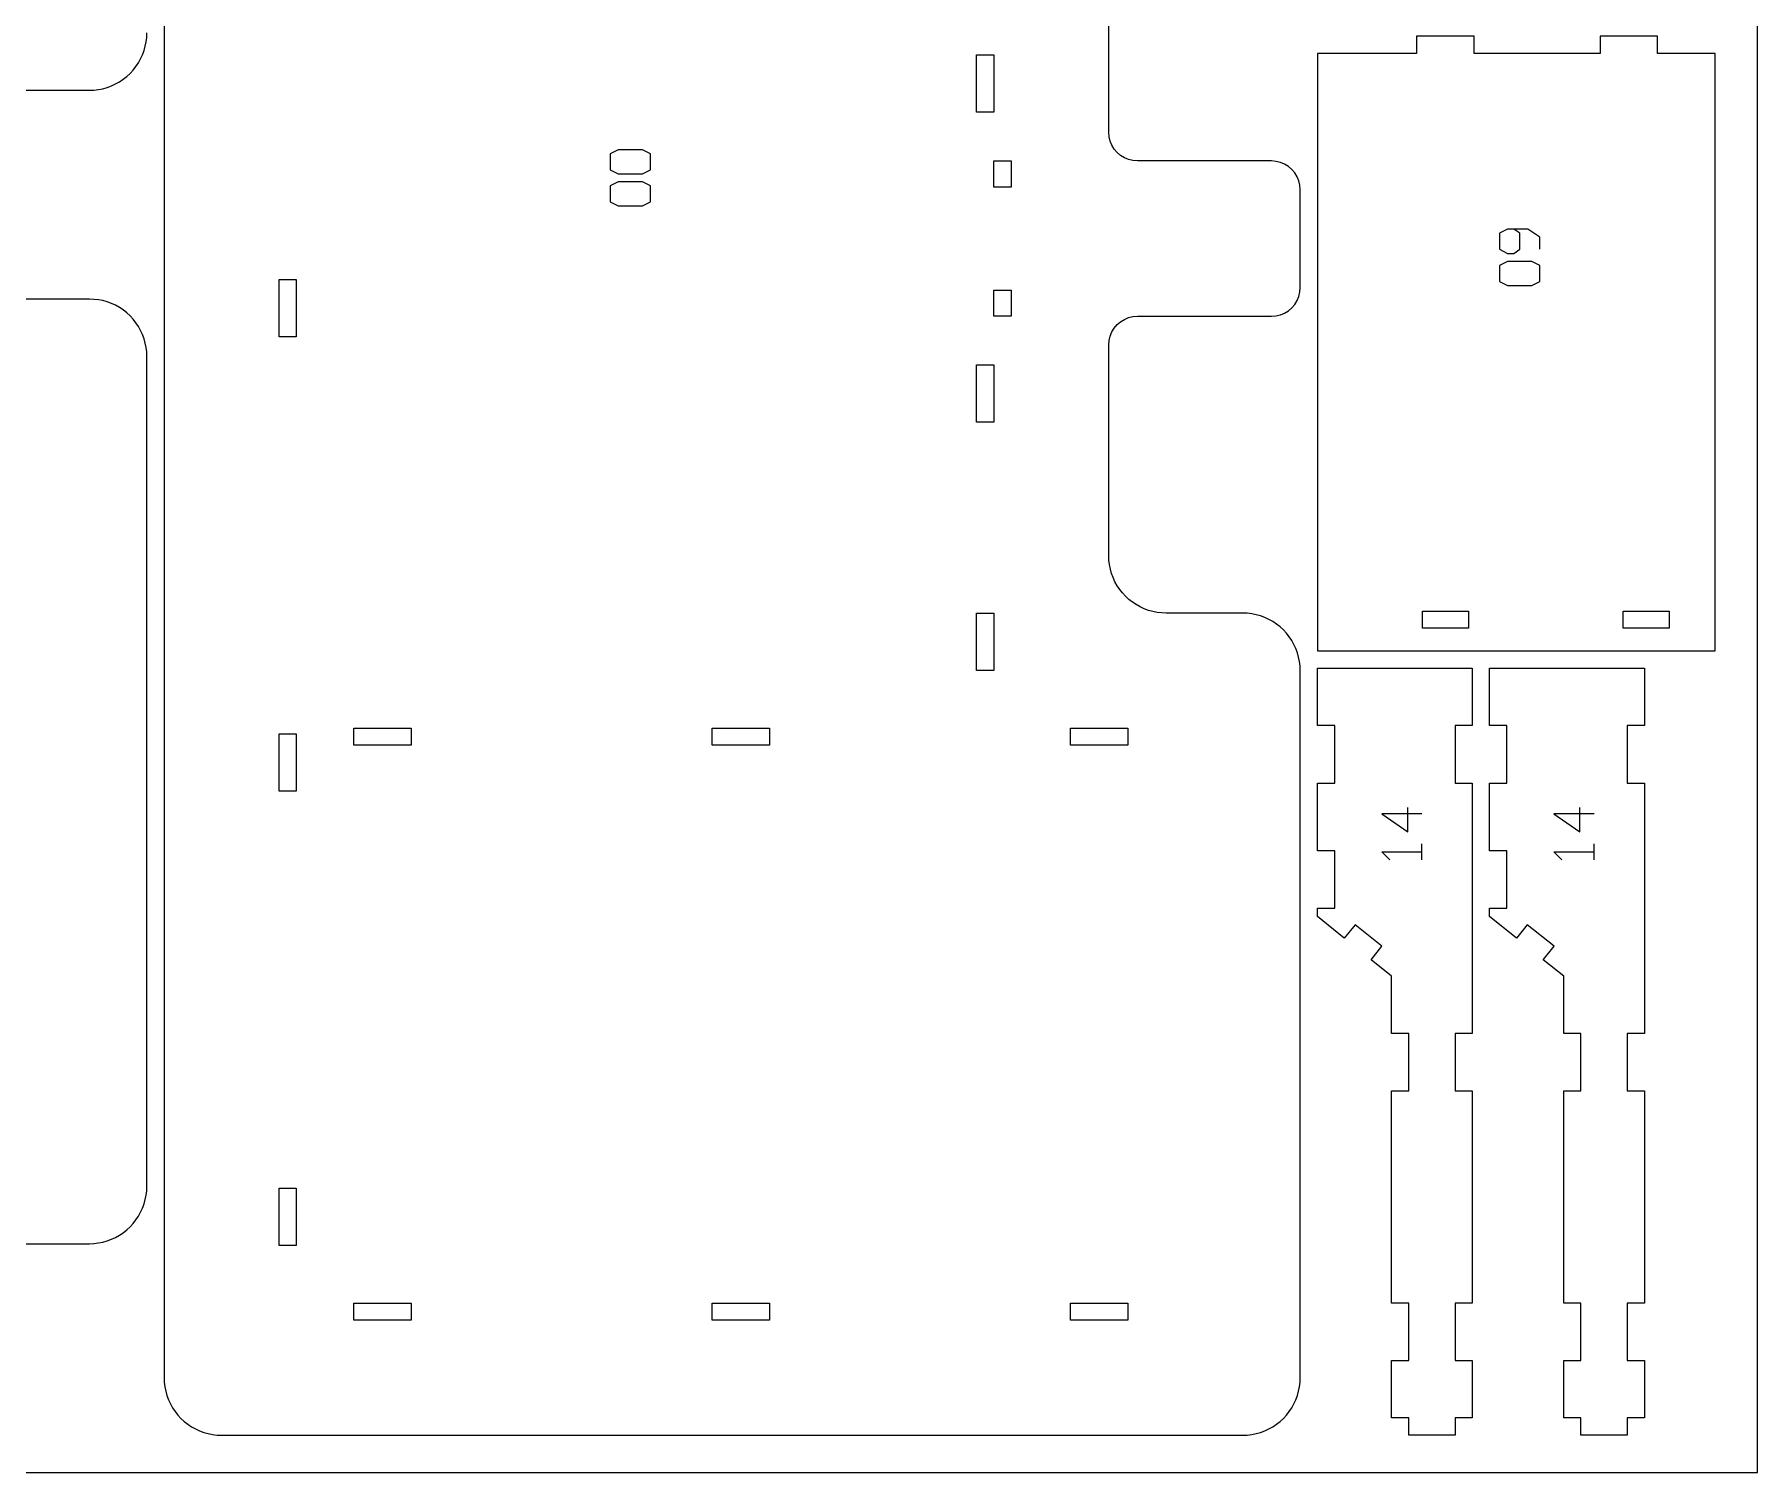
# Model space of a CAD drawing. Header units: millimetres. Extents: x 0 to 600, y 0 to 450.
# Drawn here: x 300.1 to 600, y 0 to 250.3 of the extents above; entities that cross this region are included whole.
import ezdxf

# ---------------------------------------------------------------- set-up
doc = ezdxf.new("R2010")
doc.units = ezdxf.units.MM
for name, color, linetype in [('CUT', 1, 'Continuous'), ('ENGRAVE', 5, 'Continuous'), ('SHEET', 8, 'Continuous')]:
    doc.layers.add(name, color=color, linetype=linetype)

msp = doc.modelspace()

# ---------------------------------------------------------------- linework, layer by layer
at = {"layer": 'CUT'}
for p, q in [((322.68, 309.68), (322.68, 16.5)), ((487.08, 233.25), (487.08, 309.68)), ((319.4, 248.22), (319.56, 248.99)), ((319.56, 248.99), (319.65, 249.77)), ((319.65, 249.77), (319.68, 250.56)), ((550.68, 249.98), (540.67, 249.98)), ((540.67, 249.98), (540.67, 246.98)), ((550.68, 246.98), (550.68, 249.98)), ((582.61, 249.98), (572.61, 249.98)), ((572.61, 249.98), (572.61, 246.98)), ((582.61, 246.98), (582.61, 249.98)), ((318.2, 245.33), (318.59, 246.02)), ((318.59, 246.02), (318.92, 246.73)), ((318.92, 246.73), (319.19, 247.47)), ((319.19, 247.47), (319.4, 248.22)), ((464.08, 246.72), (467.08, 246.72)), ((464.08, 236.72), (464.08, 246.72)), ((467.08, 246.72), (467.08, 236.72)), ((540.67, 246.98), (523.41, 246.98)), ((523.41, 246.98), (523.41, 142.98)), ((572.61, 246.98), (550.68, 246.98)), ((592.62, 246.98), (582.61, 246.98)), ((592.62, 142.98), (592.62, 246.98)), ((315.56, 242.47), (316.17, 242.95)), ((316.17, 242.95), (316.75, 243.48)), ((316.75, 243.48), (317.28, 244.06)), ((317.28, 244.06), (317.77, 244.68)), ((317.77, 244.68), (318.2, 245.33)), ((233.25, 240.55), (309.68, 240.55)), ((309.68, 240.55), (310.46, 240.59)), ((310.46, 240.59), (311.24, 240.68)), ((311.24, 240.68), (312.01, 240.83)), ((312.01, 240.83), (312.77, 241.04)), ((312.77, 241.04), (313.5, 241.32)), ((313.5, 241.32), (314.22, 241.65)), ((314.22, 241.65), (314.9, 242.03)), ((314.9, 242.03), (315.56, 242.47)), ((467.08, 236.72), (464.08, 236.72)), ((487.14, 232.47), (487.08, 233.25)), ((487.32, 231.71), (487.14, 232.47)), ((487.63, 230.98), (487.32, 231.71)), ((488.03, 230.32), (487.63, 230.98)), ((467.08, 228.25), (470.08, 228.25)), ((467.08, 223.72), (467.08, 228.25)), ((470.08, 228.25), (470.08, 223.72)), ((488.54, 229.72), (488.03, 230.32)), ((489.14, 229.21), (488.54, 229.72)), ((489.81, 228.8), (489.14, 229.21)), ((490.54, 228.5), (489.81, 228.8)), ((491.3, 228.32), (490.54, 228.5)), ((492.08, 228.25), (491.3, 228.32)), ((515.41, 228.25), (492.08, 228.25)), ((516.19, 228.19), (515.41, 228.25)), ((516.95, 228.01), (516.19, 228.19)), ((517.68, 227.71), (516.95, 228.01)), ((518.35, 227.3), (517.68, 227.71)), ((518.94, 226.79), (518.35, 227.3)), ((519.45, 226.19), (518.94, 226.79)), ((519.86, 225.52), (519.45, 226.19)), ((520.16, 224.8), (519.86, 225.52)), ((470.08, 223.72), (467.08, 223.72)), ((520.35, 224.04), (520.16, 224.8)), ((520.41, 223.25), (520.35, 224.04)), ((520.41, 206.24), (520.41, 223.25)), ((342.68, 207.62), (345.68, 207.62)), ((342.68, 197.62), (342.68, 207.62)), ((345.68, 207.62), (345.68, 197.62)), ((309.68, 204.23), (16.5, 204.23)), ((310.46, 204.16), (309.68, 204.23)), ((311.24, 204.11), (310.46, 204.16)), ((312.01, 203.95), (311.24, 204.11)), ((312.77, 203.74), (312.01, 203.95)), ((467.08, 205.77), (470.08, 205.77)), ((467.08, 201.24), (467.08, 205.77)), ((470.08, 205.77), (470.08, 201.24)), ((519.45, 203.3), (519.86, 203.97)), ((519.86, 203.97), (520.16, 204.69)), ((520.16, 204.69), (520.35, 205.46)), ((520.35, 205.46), (520.41, 206.24)), ((313.5, 203.47), (312.77, 203.74)), ((314.22, 203.14), (313.5, 203.47)), ((314.9, 202.75), (314.22, 203.14)), ((315.56, 202.32), (314.9, 202.75)), ((316.17, 201.83), (315.56, 202.32)), ((316.75, 201.3), (316.17, 201.83)), ((317.28, 200.72), (316.75, 201.3)), ((470.08, 201.24), (467.08, 201.24)), ((489.81, 200.69), (490.54, 200.99)), ((490.54, 200.99), (491.3, 201.18)), ((491.3, 201.18), (492.08, 201.24)), ((492.08, 201.24), (515.41, 201.24)), ((515.41, 201.24), (516.19, 201.3)), ((516.19, 201.3), (516.95, 201.48)), ((516.95, 201.48), (517.68, 201.78)), ((517.68, 201.78), (518.35, 202.19)), ((518.35, 202.19), (518.94, 202.7)), ((518.94, 202.7), (519.45, 203.3)), ((317.77, 200.11), (317.28, 200.72)), ((318.2, 199.45), (317.77, 200.11)), ((318.59, 198.77), (318.2, 199.45)), ((318.92, 198.05), (318.59, 198.77)), ((319.19, 197.32), (318.92, 198.05)), ((487.32, 197.78), (487.63, 198.51)), ((487.63, 198.51), (488.03, 199.18)), ((488.03, 199.18), (488.54, 199.77)), ((488.54, 199.77), (489.14, 200.28)), ((489.14, 200.28), (489.81, 200.69)), ((319.4, 196.56), (319.19, 197.32)), ((319.56, 195.79), (319.4, 196.56)), ((319.65, 195.01), (319.56, 195.79)), ((319.68, 194.23), (319.65, 195.01)), ((345.68, 197.62), (342.68, 197.62)), ((487.08, 196.24), (487.14, 197.02)), ((487.08, 159.56), (487.08, 196.24)), ((487.14, 197.02), (487.32, 197.78)), ((319.68, 49.83), (319.68, 194.23)), ((464.08, 192.77), (467.08, 192.77)), ((464.08, 182.77), (464.08, 192.77)), ((467.08, 192.77), (467.08, 182.77)), ((467.08, 182.77), (464.08, 182.77)), ((487.11, 158.78), (487.08, 159.56)), ((487.2, 158), (487.11, 158.78)), ((487.36, 157.23), (487.2, 158)), ((487.57, 156.47), (487.36, 157.23)), ((487.84, 155.74), (487.57, 156.47)), ((488.17, 155.02), (487.84, 155.74)), ((488.55, 154.34), (488.17, 155.02)), ((488.99, 153.68), (488.55, 154.34)), ((489.48, 153.07), (488.99, 153.68)), ((490.01, 152.49), (489.48, 153.07)), ((490.59, 151.96), (490.01, 152.49)), ((491.2, 151.47), (490.59, 151.96)), ((491.86, 151.04), (491.2, 151.47)), ((492.54, 150.65), (491.86, 151.04)), ((493.25, 150.32), (492.54, 150.65)), ((493.99, 150.05), (493.25, 150.32)), ((494.75, 149.84), (493.99, 150.05)), ((464.08, 149.56), (467.08, 149.56)), ((464.08, 139.56), (464.08, 149.56)), ((467.08, 149.56), (467.08, 139.56)), ((495.52, 149.68), (494.75, 149.84)), ((496.3, 149.59), (495.52, 149.68)), ((497.08, 149.56), (496.3, 149.59)), ((510.41, 149.56), (497.08, 149.56)), ((511.19, 149.53), (510.41, 149.56)), ((511.97, 149.44), (511.19, 149.53)), ((512.74, 149.29), (511.97, 149.44)), ((513.5, 149.07), (512.74, 149.29)), ((514.23, 148.8), (513.5, 149.07)), ((514.95, 148.47), (514.23, 148.8)), ((515.63, 148.09), (514.95, 148.47)), ((516.28, 147.65), (515.63, 148.09)), ((516.9, 147.16), (516.28, 147.65)), ((517.48, 146.63), (516.9, 147.16)), ((541.67, 149.93), (549.68, 149.93)), ((541.67, 146.93), (541.67, 149.93)), ((549.68, 149.93), (549.68, 146.93)), ((576.61, 149.93), (584.61, 149.93)), ((576.61, 146.93), (576.61, 149.93)), ((584.61, 149.93), (584.61, 146.93)), ((518.01, 146.06), (517.48, 146.63)), ((518.5, 145.44), (518.01, 146.06)), ((518.93, 144.79), (518.5, 145.44)), ((519.32, 144.1), (518.93, 144.79)), ((519.65, 143.39), (519.32, 144.1)), ((549.68, 146.93), (541.67, 146.93)), ((584.61, 146.93), (576.61, 146.93)), ((519.92, 142.65), (519.65, 143.39)), ((520.13, 141.89), (519.92, 142.65)), ((520.28, 141.12), (520.13, 141.89)), ((520.41, 140.34), (520.28, 141.12)), ((523.41, 142.98), (592.62, 142.98)), ((467.08, 139.56), (464.08, 139.56)), ((520.41, 139.56), (520.41, 140.34)), ((520.41, 16.5), (520.41, 139.56)), ((523.41, 139.98), (550.36, 139.98)), ((523.41, 129.98), (523.41, 139.98)), ((550.36, 139.98), (550.36, 129.98)), ((553.36, 139.98), (580.31, 139.98)), ((553.36, 129.98), (553.36, 139.98)), ((580.31, 139.98), (580.31, 129.98)), ((355.69, 129.56), (365.69, 129.56)), ((355.69, 126.56), (355.69, 129.56)), ((365.69, 129.56), (365.69, 126.56)), ((418.04, 129.56), (428.04, 129.56)), ((418.04, 126.56), (418.04, 129.56)), ((428.04, 129.56), (428.04, 126.56)), ((480.4, 129.56), (490.4, 129.56)), ((480.4, 126.56), (480.4, 129.56)), ((490.4, 129.56), (490.4, 126.56)), ((526.41, 129.98), (523.41, 129.98)), ((526.41, 119.98), (526.41, 129.98)), ((550.36, 129.98), (547.36, 129.98)), ((547.36, 129.98), (547.36, 119.98)), ((556.36, 129.98), (553.36, 129.98)), ((556.36, 119.98), (556.36, 129.98)), ((580.31, 129.98), (577.31, 129.98)), ((577.31, 129.98), (577.31, 119.98)), ((342.68, 128.56), (345.68, 128.56)), ((342.68, 118.56), (342.68, 128.56)), ((345.68, 128.56), (345.68, 118.56)), ((365.69, 126.56), (355.69, 126.56)), ((428.04, 126.56), (418.04, 126.56)), ((490.4, 126.56), (480.4, 126.56)), ((523.41, 119.98), (526.41, 119.98)), ((523.41, 108.19), (523.41, 119.98)), ((547.36, 119.98), (550.36, 119.98)), ((550.36, 119.98), (550.36, 76.4)), ((553.36, 119.98), (556.36, 119.98)), ((553.36, 108.19), (553.36, 119.98)), ((577.31, 119.98), (580.31, 119.98)), ((580.31, 119.98), (580.31, 76.4)), ((345.68, 118.56), (342.68, 118.56)), ((526.41, 108.19), (523.41, 108.19)), ((526.41, 98.19), (526.41, 108.19)), ((556.36, 108.19), (553.36, 108.19)), ((556.36, 98.19), (556.36, 108.19)), ((523.41, 98.19), (526.41, 98.19)), ((523.41, 96.75), (523.41, 98.19)), ((528.08, 93), (523.41, 96.75)), ((553.36, 98.19), (556.36, 98.19)), ((553.36, 96.75), (553.36, 98.19)), ((558.03, 93), (553.36, 96.75)), ((529.95, 95.34), (528.08, 93)), ((534.64, 91.59), (529.95, 95.34)), ((559.91, 95.34), (558.03, 93)), ((564.59, 91.59), (559.91, 95.34)), ((532.76, 89.25), (534.64, 91.59)), ((562.71, 89.25), (564.59, 91.59)), ((536.31, 86.4), (532.76, 89.25)), ((566.26, 86.4), (562.71, 89.25)), ((536.31, 76.4), (536.31, 86.4)), ((566.26, 76.4), (566.26, 86.4)), ((539.31, 76.4), (536.31, 76.4)), ((539.31, 66.4), (539.31, 76.4)), ((550.36, 76.4), (547.36, 76.4)), ((547.36, 76.4), (547.36, 66.4)), ((569.26, 76.4), (566.26, 76.4)), ((569.26, 66.4), (569.26, 76.4)), ((580.31, 76.4), (577.31, 76.4)), ((577.31, 76.4), (577.31, 66.4)), ((536.31, 66.4), (539.31, 66.4)), ((536.31, 29.5), (536.31, 66.4)), ((547.36, 66.4), (550.36, 66.4)), ((550.36, 66.4), (550.36, 29.5)), ((566.26, 66.4), (569.26, 66.4)), ((566.26, 29.5), (566.26, 66.4)), ((577.31, 66.4), (580.31, 66.4)), ((580.31, 66.4), (580.31, 29.5)), ((319.4, 47.49), (319.56, 48.26)), ((319.56, 48.26), (319.65, 49.04)), ((319.65, 49.04), (319.68, 49.83)), ((342.68, 49.51), (345.68, 49.51)), ((342.68, 39.51), (342.68, 49.51)), ((345.68, 49.51), (345.68, 39.51)), ((318.2, 44.6), (318.59, 45.29)), ((318.59, 45.29), (318.92, 46)), ((318.92, 46), (319.19, 46.74)), ((319.19, 46.74), (319.4, 47.49)), ((315.56, 41.74), (316.17, 42.22)), ((316.17, 42.22), (316.75, 42.76)), ((316.75, 42.76), (317.28, 43.33)), ((317.28, 43.33), (317.77, 43.95)), ((317.77, 43.95), (318.2, 44.6)), ((233.25, 39.83), (309.68, 39.83)), ((309.68, 39.83), (310.46, 39.86)), ((310.46, 39.86), (311.24, 39.95)), ((311.24, 39.95), (312.01, 40.1)), ((312.01, 40.1), (312.77, 40.32)), ((312.77, 40.32), (313.5, 40.59)), ((313.5, 40.59), (314.22, 40.92)), ((314.22, 40.92), (314.9, 41.3)), ((314.9, 41.3), (315.56, 41.74)), ((345.68, 39.51), (342.68, 39.51)), ((355.69, 29.5), (365.69, 29.5)), ((355.69, 26.5), (355.69, 29.5)), ((365.69, 29.5), (365.69, 26.5)), ((418.04, 29.5), (428.04, 29.5)), ((418.04, 26.5), (418.04, 29.5)), ((428.04, 29.5), (428.04, 26.5)), ((480.4, 29.5), (490.4, 29.5)), ((480.4, 26.5), (480.4, 29.5)), ((490.4, 29.5), (490.4, 26.5)), ((539.31, 29.5), (536.31, 29.5)), ((539.31, 19.5), (539.31, 29.5)), ((550.36, 29.5), (547.36, 29.5)), ((547.36, 29.5), (547.36, 19.5)), ((569.26, 29.5), (566.26, 29.5)), ((569.26, 19.5), (569.26, 29.5)), ((580.31, 29.5), (577.31, 29.5)), ((577.31, 29.5), (577.31, 19.5)), ((365.69, 26.5), (355.69, 26.5)), ((428.04, 26.5), (418.04, 26.5)), ((490.4, 26.5), (480.4, 26.5)), ((536.31, 19.5), (539.31, 19.5)), ((536.31, 9.5), (536.31, 19.5)), ((547.36, 19.5), (550.36, 19.5)), ((550.36, 19.5), (550.36, 9.5)), ((566.26, 19.5), (569.26, 19.5)), ((566.26, 9.5), (566.26, 19.5)), ((577.31, 19.5), (580.31, 19.5)), ((580.31, 19.5), (580.31, 9.5)), ((322.68, 16.5), (322.71, 15.72)), ((322.71, 15.72), (322.8, 14.94)), ((520.28, 14.94), (520.38, 15.72)), ((520.38, 15.72), (520.41, 16.5)), ((322.8, 14.94), (322.96, 14.17)), ((322.96, 14.17), (323.17, 13.41)), ((323.17, 13.41), (323.44, 12.67)), ((323.44, 12.67), (323.77, 11.96)), ((519.32, 11.96), (519.65, 12.67)), ((519.65, 12.67), (519.92, 13.41)), ((519.92, 13.41), (520.13, 14.17)), ((520.13, 14.17), (520.28, 14.94)), ((323.77, 11.96), (324.15, 11.28)), ((324.15, 11.28), (324.59, 10.62)), ((324.59, 10.62), (325.08, 10.01)), ((325.08, 10.01), (325.61, 9.43)), ((325.61, 9.43), (326.18, 8.9)), ((516.9, 8.9), (517.48, 9.43)), ((517.48, 9.43), (518.01, 10.01)), ((518.01, 10.01), (518.5, 10.62)), ((518.5, 10.62), (518.93, 11.28)), ((518.93, 11.28), (519.32, 11.96)), ((539.31, 9.5), (536.31, 9.5)), ((539.31, 6.5), (539.31, 9.5)), ((550.36, 9.5), (547.36, 9.5)), ((547.36, 9.5), (547.36, 6.5)), ((569.26, 9.5), (566.26, 9.5)), ((569.26, 6.5), (569.26, 9.5)), ((580.31, 9.5), (577.31, 9.5)), ((577.31, 9.5), (577.31, 6.5)), ((326.18, 8.9), (326.8, 8.41)), ((326.8, 8.41), (327.45, 7.97)), ((327.45, 7.97), (328.14, 7.59)), ((328.14, 7.59), (328.85, 7.26)), ((328.85, 7.26), (329.59, 6.99)), ((329.59, 6.99), (330.35, 6.78)), ((330.35, 6.78), (331.12, 6.62)), ((331.12, 6.62), (331.9, 6.53)), ((331.9, 6.53), (332.68, 6.5)), ((332.68, 6.5), (510.41, 6.5)), ((510.41, 6.5), (511.19, 6.53)), ((511.19, 6.53), (511.97, 6.62)), ((511.97, 6.62), (512.74, 6.78)), ((512.74, 6.78), (513.5, 6.99)), ((513.5, 6.99), (514.23, 7.26)), ((514.23, 7.26), (514.95, 7.59)), ((514.95, 7.59), (515.63, 7.97)), ((515.63, 7.97), (516.28, 8.41)), ((516.28, 8.41), (516.9, 8.9)), ((547.36, 6.5), (539.31, 6.5)), ((577.31, 6.5), (569.26, 6.5))]:
    msp.add_line(p, q, dxfattribs=at)
at = {"layer": 'ENGRAVE'}
for p, q in [((401.73, 230.22), (400.33, 229.52)), ((400.33, 229.52), (400.33, 226.73)), ((405.93, 230.22), (401.73, 230.22)), ((407.33, 229.52), (405.93, 230.22)), ((407.33, 226.73), (407.33, 229.52)), ((400.33, 226.73), (401.73, 226.03)), ((401.73, 226.03), (405.93, 226.03)), ((405.93, 226.03), (407.33, 226.73)), ((401.73, 224.63), (400.33, 223.93)), ((400.33, 223.93), (400.33, 221.13)), ((405.93, 224.63), (401.73, 224.63)), ((407.33, 223.93), (405.93, 224.63)), ((407.33, 221.13), (407.33, 223.93)), ((400.33, 221.13), (401.73, 220.43)), ((401.73, 220.43), (405.93, 220.43)), ((405.93, 220.43), (407.33, 221.13)), ((556.51, 216.38), (555.11, 215.68)), ((560.01, 216.38), (556.51, 216.38)), ((558.61, 215.68), (557.56, 216.38)), ((562.11, 214.98), (560.01, 216.38)), ((555.11, 215.68), (555.11, 212.88)), ((558.61, 212.88), (558.61, 215.68)), ((562.11, 212.88), (562.11, 214.98)), ((555.11, 212.88), (556.51, 212.18)), ((556.51, 210.78), (555.11, 210.08)), ((555.11, 210.08), (555.11, 207.28)), ((556.51, 212.18), (557.56, 212.18)), ((560.71, 210.78), (556.51, 210.78)), ((557.56, 212.18), (558.61, 212.88)), ((562.11, 210.08), (560.71, 210.78)), ((562.11, 207.28), (562.11, 210.08)), ((555.11, 207.28), (556.51, 206.58)), ((560.71, 206.58), (562.11, 207.28)), ((556.51, 206.58), (560.71, 206.58)), ((541.59, 114.66), (534.59, 114.66)), ((534.59, 114.66), (539.14, 111.51)), ((539.14, 111.51), (539.14, 115.71)), ((571.54, 114.66), (564.54, 114.66)), ((564.54, 114.66), (569.09, 111.51)), ((569.09, 111.51), (569.09, 115.71)), ((535.99, 106.61), (534.59, 108.01)), ((534.59, 108.01), (541.59, 108.01)), ((541.59, 106.61), (541.59, 109.41)), ((565.94, 106.61), (564.54, 108.01)), ((564.54, 108.01), (571.54, 108.01)), ((571.54, 106.61), (571.54, 109.41))]:
    msp.add_line(p, q, dxfattribs=at)
at = {"layer": 'SHEET'}
for p, q in [((600, 0), (600, 450)), ((0, 0), (600, 0))]:
    msp.add_line(p, q, dxfattribs=at)

doc.saveas('drawing.dxf')
